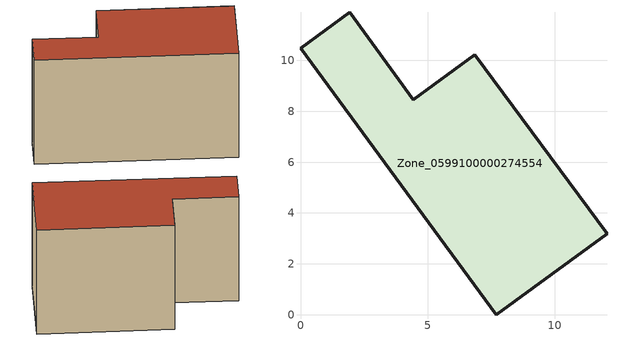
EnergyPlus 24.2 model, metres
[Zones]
Zone_0599100000274554
 floor ground (C_G): 7.69,0 0,10.48 1.93,11.89 4.43,8.46 6.86,10.23 12.05,3.19 z0
 wall outside (C_F): 7.69,0 12.05,3.19 6.86,10.23 4.43,8.46 1.93,11.89 0,10.48 7.69,0 z0:7.93
 roof outside (C_R): 0,10.48 7.69,0 12.05,3.19 6.86,10.23 4.43,8.46 1.93,11.89 z7.93
[BUILDING]
Pand.0599100000274554: North Axis=0; Terrain=City; Loads Convergence Tolerance Value=0.04; Temperature Convergence Tolerance Value=0.4; Solar Distribution=FullExterior; Maximum Number of Warmup Days=25; Minimum Number of Warmup Days=1
[Site:Location]
Rotterdam.The.Hague.AP_ZH_NLD Design_Conditions: Latitude=51.96; Longitude=4.45; Time Zone=1; Elevation=-4.5
[SITE:GROUNDTEMPERATURE:BUILDINGSURFACE]
18, 18, 18, 18, 18, 18, 18, 18, 18, 18, 18, 18
[MATERIAL] Thermal Absorptance=0.9; Solar Absorptance=0.7; Visible Absorptance=0.7
Name | Roughness | Thickness | Conductivity | Density | Specific Heat
G.TI.1975-1991 | MediumSmooth | 0.15 | 0.288461 | 540 | 1210
F.TI.1975-1991 | Rough | 0.3 | 0.230769 | 1920 | 840
R.TI.1975-1991 | MediumRough | 0.2 | 0.153846 | 1500 | 1000
[CONSTRUCTION]
C_G: G.TI.1975-1991
C_F: F.TI.1975-1991
C_R: R.TI.1975-1991
[ZONE]
Zone_0599100000274554: Type=1; Multiplier=1; Ceiling Height=Autocalculate; Volume=Autocalculate; Floor Area=autocalculate; Part of Total Floor Area=Yes
[ZONEINFILTRATION:DESIGNFLOWRATE]
Infil_Zone_0599100000274554: Zone or ZoneList or Space or SpaceList=Zone_0599100000274554; Schedule=AlwaysOn; Design Flow Rate Calculation Method=Flow/Area; Flow Rate per Floor Area=0.003; Constant Term Coefficient=1; Temperature Term Coefficient=0; Velocity Term Coefficient=0; Velocity Squared Term Coefficient=0
[HVACTEMPLATE:ZONE:IDEALLOADSAIRSYSTEM]
Zone_0599100000274554: Maximum Heating Supply Air Temperature=50; Minimum Cooling Supply Air Temperature=13; Maximum Heating Supply Air Humidity Ratio=0.0156; Minimum Cooling Supply Air Humidity Ratio=0.0077; Heating Limit=NoLimit; Cooling Limit=NoLimit; Dehumidification Control Type=ConstantSensibleHeatRatio; Cooling Sensible Heat Ratio=0.7; Dehumidification Setpoint=60; Humidification Control Type=None; Humidification Setpoint=30; Outdoor Air Method=None; Outdoor Air Flow Rate per Person=0.00944; Outdoor Air Flow Rate per Zone Floor Area=0; Outdoor Air Flow Rate per Zone=0; Demand Controlled Ventilation Type=None; Outdoor Air Economizer Type=NoEconomizer; Heat Recovery Type=None; Sensible Heat Recovery Effectiveness=0.7; Latent Heat Recovery Effectiveness=0.65
[ZONECONTROL:THERMOSTAT]
ThermostatControl_Zone_0599100000274554: Zone or ZoneList=Zone_0599100000274554; Control Type Schedule=DualSetpointControlType; Control 1=Thermostat_Zone_0599100000274554; Temperature Difference Between Cutout And Setpoint=0
[THERMOSTATSETPOINT:DUALSETPOINT]
Thermostat_Zone_0599100000274554: Heating Setpoint Temperature Schedule=HeatingSetpoint_Zone_0599100000274554; Cooling Setpoint Temperature Schedule=CoolingSetpoint_Zone_0599100000274554
[SCHEDULE:COMPACT]
HeatingSetpoint_Zone_0599100000274554: Through: 12/31, For: AllDays, Until: 24:00, 21
CoolingSetpoint_Zone_0599100000274554: Through: 12/31, For: AllDays, Until: 24:00, 24
DualSetpointControlType: Through: 12/31, For: AllDays, Until: 24:00, 4
AlwaysOn: Through: 12/31, For: AllDays, Until: 24:00, 1
